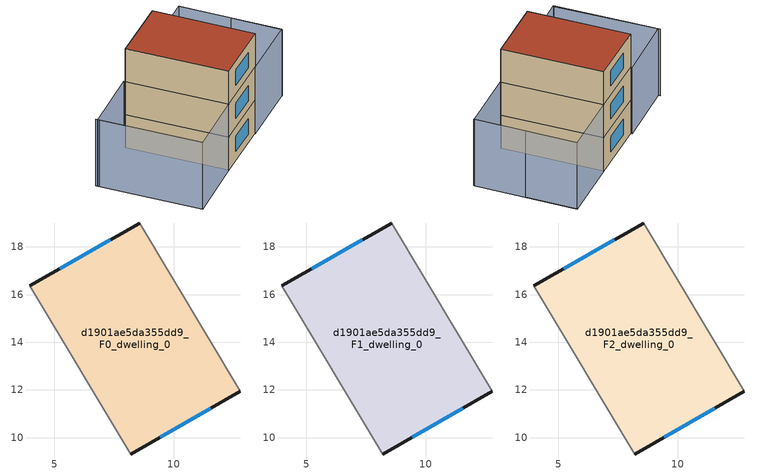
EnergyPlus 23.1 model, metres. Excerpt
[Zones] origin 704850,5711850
d1901ae5da355dd9_F0_dwelling_0
 floor ground (EU_floor_Construction): 8.59,19 12.79,11.95 8.2,9.31 3.97,16.38 z0
 wall outside (EU_wall_Construction): 8.59,19 3.97,16.38 / 8.2,9.31 12.79,11.95 z0:3
 wall adiabatic (EU_wall_Construction): 12.79,11.95 8.59,19 / 3.97,16.38 8.2,9.31 z0:3
 window (EU_Window_Construction): 7.34,18.3 5.22,17.09 / 9.44,10.02 11.56,11.24 z0.81:2.19
d1901ae5da355dd9_F1_dwelling_0
 floor to d1901ae5da355dd9_F0_dwelling_0 (EU_floor_Construction): 8.59,19 12.79,11.95 8.2,9.31 3.97,16.38 z3
 wall outside (EU_wall_Construction): 8.59,19 3.97,16.38 / 8.2,9.31 12.79,11.95 z3:6
 wall adiabatic (EU_wall_Construction): 12.79,11.95 8.59,19 / 3.97,16.38 8.2,9.31 z3:6
 window (EU_Window_Construction): 7.34,18.3 5.22,17.09 / 9.44,10.02 11.56,11.24 z3.81:5.19
d1901ae5da355dd9_F2_dwelling_0
 floor to d1901ae5da355dd9_F1_dwelling_0 (EU_floor_Construction): 8.59,19 12.79,11.95 8.2,9.31 3.97,16.38 z6
 wall outside (EU_wall_Construction): 8.59,19 3.97,16.38 / 8.2,9.31 12.79,11.95 z6:9
 wall adiabatic (EU_wall_Construction): 12.79,11.95 8.59,19 / 3.97,16.38 8.2,9.31 z6:9
 window (EU_Window_Construction): 7.34,18.3 5.22,17.09 / 9.44,10.02 11.56,11.24 z6.81:8.19
 roof outside (EU_roof_Construction): 12.79,11.95 8.59,19 3.97,16.38 8.2,9.31 z9
shading: 17.34,14.52 13.21,21.64 / -0.79,13.85 3.58,6.66 / 3.91,16.48 8.2,9.31 / 8.2,9.31 3.59,6.55 / 3.59,6.55 -0.71,13.72 / -0.71,13.72 3.91,16.48 / 13.2,21.67 17.32,14.54 / 17.32,14.54 12.71,11.88 / 12.71,11.88 8.59,19 / 8.59,19 13.2,21.67 z0:6
[Building]
EU S2 Campaign: North Axis=0; Terrain=City; Solar Distribution=FullExterior
[Site:Location]
London: Latitude=51.5; Longitude=-0.5; Time Zone=0; Elevation=25
[SizingPeriod:WeatherFileDays]
AnnualSizingPeriod: Begin Month=1; Begin Day of Month=1; End Month=12; End Day of Month=31; Day of Week for Start Day=Monday; Use Weather File Daylight Saving Period=No; Use Weather File Rain and Snow Indicators=No
[MATERIAL]
EU_InternalMass_Material: Roughness=MediumRough; Thickness=0.1; Conductivity=1; Density=1800; Specific Heat=900; Thermal Absorptance=0.9; Solar Absorptance=0.7; Visible Absorptance=0.7
[MATERIAL:NOMASS] Roughness=MediumRough; Thermal Absorptance=0.9; Solar Absorptance=0.7; Visible Absorptance=0.7
Name | Thermal Resistance
EU_wall_NoMass | 0.555556
EU_roof_NoMass | 0.510204
EU_floor_NoMass | 1.68919
[WINDOWMATERIAL:SIMPLEGLAZINGSYSTEM]
EU_Window_SimpleGlazing: UFactor=3.96; Solar Heat Gain Coefficient=0.85; Visible Transmittance=0.85
[CONSTRUCTION]
EU_wall_Construction: EU_wall_NoMass
EU_roof_Construction: EU_roof_NoMass
EU_floor_Construction: EU_floor_NoMass
EU_Window_Construction: EU_Window_SimpleGlazing
EU_InternalMass_Construction: EU_InternalMass_Material
[ZONE] Type=1; Multiplier=1; Ceiling Height=autocalculate; Floor Area=autocalculate; Part of Total Floor Area=Yes
Name | Volume
d1901ae5da355dd9_F0_dwelling_0 | 130.811
d1901ae5da355dd9_F1_dwelling_0; d1901ae5da355dd9_F2_dwelling_0 | 130.812
[INTERNALMASS] Construction=EU_InternalMass_Construction; Surface Area=43.6042
Name | Zone or ZoneList
d1901ae5da355dd9_F0_dwelling_0_EU_InternalMass | d1901ae5da355dd9_F0_dwelling_0
d1901ae5da355dd9_F1_dwelling_0_EU_InternalMass | d1901ae5da355dd9_F1_dwelling_0
d1901ae5da355dd9_F2_dwelling_0_EU_InternalMass | d1901ae5da355dd9_F2_dwelling_0
[OTHEREQUIPMENT] Fuel Type=Electricity; Design Level Calculation Method=Watts/Area; Power per Zone Floor Area=1; Fraction Latent=0; Fraction Radiant=0; Fraction Lost=0; Carbon Dioxide Generation Rate=0; EndUse Subcategory=EU_Step8_InternalGains
Name | Zone or ZoneList or Space or SpaceList | Schedule
EU_Step8_InternalGain_d1901ae5da355dd9_F0_dwelling_0_f000 | d1901ae5da355dd9_F0_dwelling_0 | EU_Step8_GainSchedule_d1901ae5da355dd9_F0_dwelling_0_f000
EU_Step8_InternalGain_d1901ae5da355dd9_F1_dwelling_0_f000 | d1901ae5da355dd9_F1_dwelling_0 | EU_Step8_GainSchedule_d1901ae5da355dd9_F1_dwelling_0_f000
EU_Step8_InternalGain_d1901ae5da355dd9_F2_dwelling_0_f000 | d1901ae5da355dd9_F2_dwelling_0 | EU_Step8_GainSchedule_d1901ae5da355dd9_F2_dwelling_0_f000
[ZONEVENTILATION:DESIGNFLOWRATE] Schedule=EU_AlwaysOn; Design Flow Rate Calculation Method=AirChanges/Hour; Air Changes per Hour=0.48; Ventilation Type=Natural; Fan Pressure Rise=0; Fan Total Efficiency=1; Constant Term Coefficient=1; Temperature Term Coefficient=0; Velocity Term Coefficient=0; Velocity Squared Term Coefficient=0; Minimum Indoor Temperature=-100; Maximum Indoor Temperature=100; Delta Temperature=-100; Minimum Outdoor Temperature=-100; Maximum Outdoor Temperature=100; Maximum Wind Speed=40
Name | Zone or ZoneList or Space or SpaceList
EU_ConstantAir_d1901ae5da355dd9_F0_dwelling_0 | d1901ae5da355dd9_F0_dwelling_0
EU_ConstantAir_d1901ae5da355dd9_F1_dwelling_0 | d1901ae5da355dd9_F1_dwelling_0
EU_ConstantAir_d1901ae5da355dd9_F2_dwelling_0 | d1901ae5da355dd9_F2_dwelling_0
[HVACTEMPLATE:THERMOSTAT] Constant Heating Setpoint=20; Constant Cooling Setpoint=50
EU_HeatOnly_d1901ae5da355dd9_F0_dwelling_0; EU_HeatOnly_d1901ae5da355dd9_F1_dwelling_0; EU_HeatOnly_d1901ae5da355dd9_F2_dwelling_0
[HVACTEMPLATE:ZONE:IDEALLOADSAIRSYSTEM] System Availability Schedule=EU_AlwaysOn; Maximum Heating Supply Air Temperature=50; Minimum Cooling Supply Air Temperature=13; Maximum Heating Supply Air Humidity Ratio=0.0156; Minimum Cooling Supply Air Humidity Ratio=0.0077; Heating Limit=NoLimit; Cooling Limit=NoLimit; Heating Availability Schedule=EU_AlwaysOn; Cooling Availability Schedule=EU_CoolingOff; Dehumidification Control Type=ConstantSensibleHeatRatio; Cooling Sensible Heat Ratio=0.7; Dehumidification Setpoint=60; Humidification Control Type=None; Humidification Setpoint=30; Outdoor Air Method=None; Outdoor Air Flow Rate per Person=0.00944; Outdoor Air Flow Rate per Zone Floor Area=0; Outdoor Air Flow Rate per Zone=0; Demand Controlled Ventilation Type=None; Outdoor Air Economizer Type=NoEconomizer; Heat Recovery Type=None; Sensible Heat Recovery Effectiveness=0.7; Latent Heat Recovery Effectiveness=0.65
Name | Template Thermostat
d1901ae5da355dd9_F0_dwelling_0 | EU_HeatOnly_d1901ae5da355dd9_F0_dwelling_0
d1901ae5da355dd9_F1_dwelling_0 | EU_HeatOnly_d1901ae5da355dd9_F1_dwelling_0
d1901ae5da355dd9_F2_dwelling_0 | EU_HeatOnly_d1901ae5da355dd9_F2_dwelling_0
[SIZING:ZONE] Zone Cooling Design Supply Air Temperature Input Method=SupplyAirTemperature; Zone Cooling Design Supply Air Temperature=13; Zone Heating Design Supply Air Temperature Input Method=SupplyAirTemperature; Zone Heating Design Supply Air Temperature=50; Zone Cooling Design Supply Air Humidity Ratio=0.008; Zone Heating Design Supply Air Humidity Ratio=0.008; Cooling Design Air Flow Method=DesignDay; Cooling Design Air Flow Rate=0; Cooling Minimum Air Flow per Zone Floor Area=0.000762; Cooling Minimum Air Flow=0; Cooling Minimum Air Flow Fraction=0.2; Heating Design Air Flow Method=DesignDay; Heating Design Air Flow Rate=0; Heating Maximum Air Flow per Zone Floor Area=0.002032; Heating Maximum Air Flow=0.141576; Heating Maximum Air Flow Fraction=0.3; Account for Dedicated Outdoor Air System=No; Dedicated Outdoor Air System Control Strategy=NeutralSupplyAir; Dedicated Outdoor Air Low Setpoint Temperature for Design=autosize; Dedicated Outdoor Air High Setpoint Temperature for Design=autosize; Zone Load Sizing Method=Sensible Load Only No Latent Load; Zone Latent Cooling Design Supply Air Humidity Ratio Input Method=HumidityRatioDifference; Zone Cooling Design Supply Air Humidity Ratio Difference=0.005; Zone Latent Heating Design Supply Air Humidity Ratio Input Method=HumidityRatioDifference; Zone Humidification Design Supply Air Humidity Ratio Difference=0.005
d1901ae5da355dd9_F0_dwelling_0; d1901ae5da355dd9_F1_dwelling_0; d1901ae5da355dd9_F2_dwelling_0
[SCHEDULE:CONSTANT]
Name | Hourly Value
EU_AlwaysOn | 1
EU_CoolingOff | 0
[SCHEDULE:FILE] Column Number=1; Rows to Skip at Top=0; Number of Hours of Data=8760; Column Separator=Comma; Interpolate to Timestep=No; Minutes per Item=60; Adjust Schedule for Daylight Savings=Yes
Name | File
EU_Step8_GainSchedule_d1901ae5da355dd9_F0_dwelling_0_f000 | ../../schedules/d1901ae5da355dd9/d1901ae5da355dd9_F0_dwelling_0_f000_gain.csv
EU_Step8_GainSchedule_d1901ae5da355dd9_F1_dwelling_0_f000 | ../../schedules/d1901ae5da355dd9/d1901ae5da355dd9_F1_dwelling_0_f000_gain.csv
EU_Step8_GainSchedule_d1901ae5da355dd9_F2_dwelling_0_f000 | ../../schedules/d1901ae5da355dd9/d1901ae5da355dd9_F2_dwelling_0_f000_gain.csv
